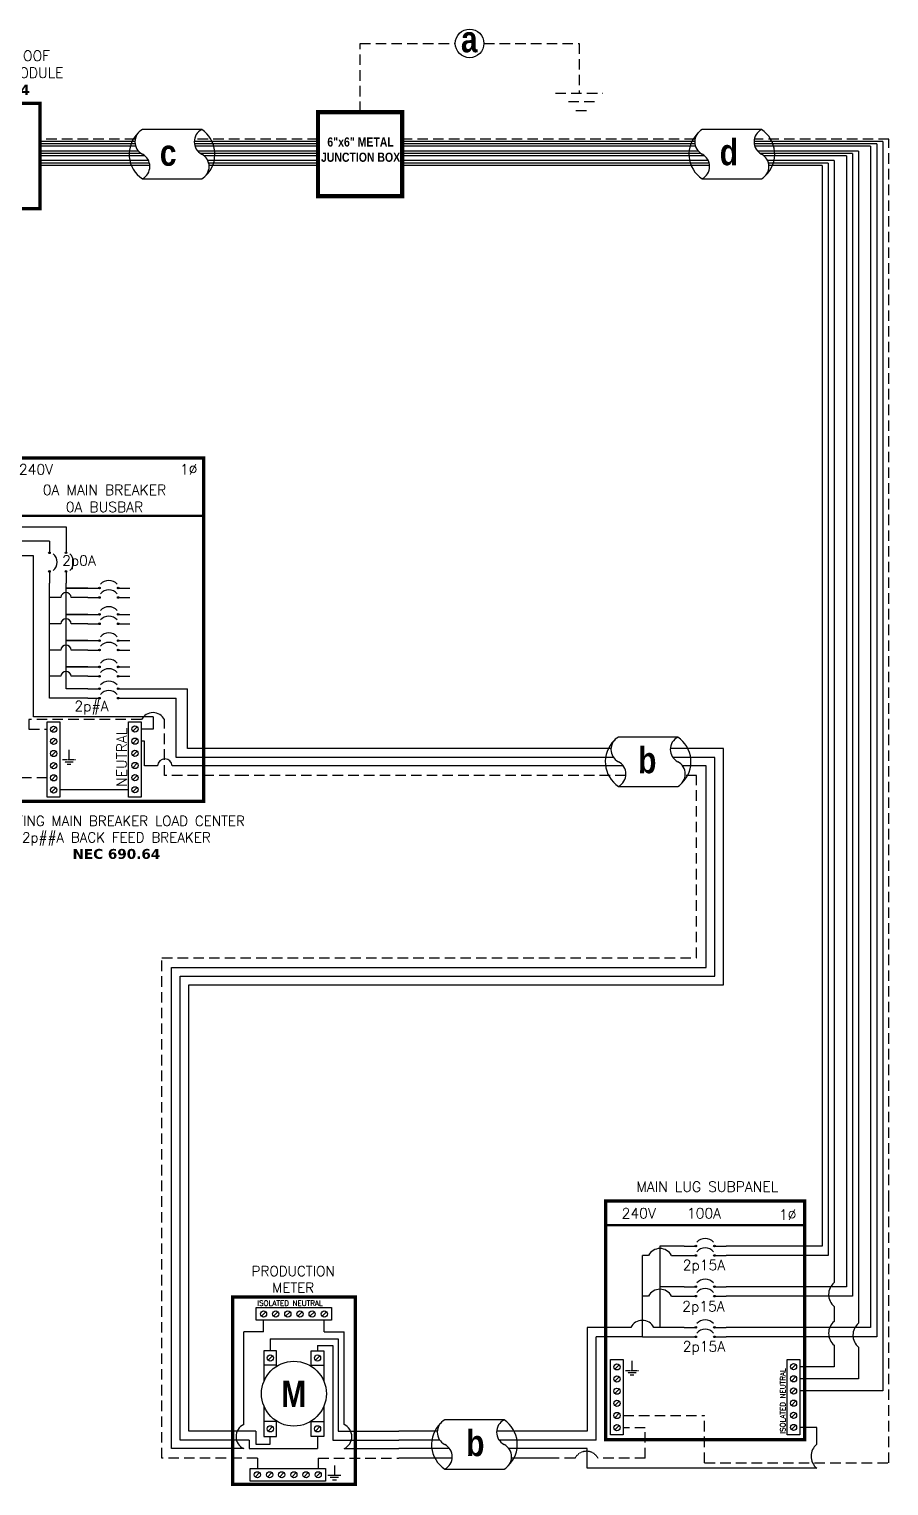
# Model space of a CAD drawing. Header units: feet. Extents: x 12814 to 13413, y 15295 to 15881.
# Drawn here: x 13105 to 13413, y 15359 to 15881 of the extents above; entities that cross this region are included whole.
import ezdxf

# ---------------------------------------------------------------- set-up
doc = ezdxf.new("R2010")
doc.units = ezdxf.units.FT
doc.header["$MEASUREMENT"] = 0
doc.linetypes.add('HIDDEN', pattern=[0.375, 0.25, -0.125])
for name, color, linetype in [('ONE LINE BLOCKS', 7, 'Continuous'), ('TABLES', 7, 'Continuous'), ('TEXT', 7, 'Continuous'), ('Z - TITLEBLOCK TXT', 7, 'Continuous')]:
    doc.layers.add(name, color=color, linetype=linetype)
doc.styles.add('ONE LINE TXT', font='techb___.ttf')
doc.styles.get("Standard").update_dxf_attribs({"font": 'simplex.shx'})

# ---------------------------------------------------------------- blocks, each defined once
blk = doc.blocks.new('*U3')
at = {"color": 7, "linetype": 'Continuous'}
for p, q in [((6.669, 2.433), (2.905, 2.433)), ((2.435, 1.711), (0, 1.711)), ((9.575, 1.711), (6.199, 1.711)), ((2.905, -0.69), (6.669, -0.69))]:
    blk.add_line(p, q, dxfattribs=at)
at = {"color": 10, "linetype": 'Continuous'}
for p, q in [((2.591, 1.149), (0, 1.149)), ((9.575, 1.149), (6.355, 1.149))]:
    blk.add_line(p, q, dxfattribs=at)
at = {"color": 253, "linetype": 'Continuous'}
for p, q in [((3.208, 0.611), (0, 0.611)), ((9.575, 0.611), (6.972, 0.611))]:
    blk.add_line(p, q, dxfattribs=at)
at = {"color": 7, "linetype": 'Continuous'}
for centre, start, end in [((3.942, 0.872), 133.97324, 236.42648), ((5.633, 0.872), 313.97324, 56.42648)]:
    blk.add_arc(centre, 1.874, start, end, dxfattribs=at)
at = {"layer": 'TEXT', "color": 92, "linetype": 'HIDDEN', "ltscale": 15}
for p, q in [((3.373, 0), (0, 0)), ((9.575, 0), (7.137, 0))]:
    blk.add_line(p, q, dxfattribs=at)
at = {"layer": 'Z - TITLEBLOCK TXT', "linetype": 'Continuous'}
for centre, start, end in [((3.315, 1.653), 117.66392, 242.33608), ((7.078, 1.653), 117.66392, 242.33608), ((2.496, 0.091), 297.66392, 62.33608), ((6.26, 0.091), 297.66392, 62.33608)]:
    blk.add_arc(centre, 0.882, start, end, dxfattribs=at)
blk = doc.blocks.new('*U7')
at = {"layer": 'ONE LINE BLOCKS', "linetype": 'Continuous'}
h = blk.add_hatch(color=1, dxfattribs=at)
h.dxf.hatch_style = 1
edge = h.paths.add_edge_path()
edge.add_arc((52.27, 75.95), 0.291, 0, 360)
h = blk.add_hatch(color=1, dxfattribs=at)
h.dxf.hatch_style = 1
edge = h.paths.add_edge_path()
edge.add_arc((58.94, 75.95), 0.291, 0, 360)
h = blk.add_hatch(color=1, dxfattribs=at)
h.dxf.hatch_style = 1
edge = h.paths.add_edge_path()
edge.add_arc((52.27, 72.57), 0.291, 0, 360)
h = blk.add_hatch(color=1, dxfattribs=at)
h.dxf.hatch_style = 1
edge = h.paths.add_edge_path()
edge.add_arc((58.94, 72.57), 0.291, 0, 360)
h = blk.add_hatch(color=1, dxfattribs=at)
h.dxf.hatch_style = 1
edge = h.paths.add_edge_path()
edge.add_arc((52.27, 61.39), 0.291, 0, 360)
h = blk.add_hatch(color=1, dxfattribs=at)
h.dxf.hatch_style = 1
edge = h.paths.add_edge_path()
edge.add_arc((52.27, 58.01), 0.291, 0, 360)
h = blk.add_hatch(color=1, dxfattribs=at)
h.dxf.hatch_style = 1
edge = h.paths.add_edge_path()
edge.add_arc((58.94, 61.39), 0.291, 0, 360)
h = blk.add_hatch(color=1, dxfattribs=at)
h.dxf.hatch_style = 1
edge = h.paths.add_edge_path()
edge.add_arc((58.94, 58.01), 0.291, 0, 360)
h = blk.add_hatch(color=1, dxfattribs=at)
h.dxf.hatch_style = 1
edge = h.paths.add_edge_path()
edge.add_arc((52.27, 46.83), 0.291, 0, 360)
h = blk.add_hatch(color=1, dxfattribs=at)
h.dxf.hatch_style = 1
edge = h.paths.add_edge_path()
edge.add_arc((58.94, 46.83), 0.291, 0, 360)
h = blk.add_hatch(color=1, dxfattribs=at)
h.dxf.hatch_style = 1
edge = h.paths.add_edge_path()
edge.add_arc((52.27, 43.45), 0.291, 0, 360)
h = blk.add_hatch(color=1, dxfattribs=at)
h.dxf.hatch_style = 1
edge = h.paths.add_edge_path()
edge.add_arc((58.94, 43.45), 0.291, 0, 360)
at = {"color": 7, "linetype": 'Continuous'}
for p, q in [((97.46, 92.13), (97.46, 75.95)), ((106.16, 92.13), (106.16, 61.39)), ((114.86, 92.13), (114.86, 46.83)), ((48.07, 75.95), (39.41, 75.95)), ((39.41, 75.95), (39.41, 61.39)), ((97.46, 75.95), (63.14, 75.95)), ((48.07, 61.39), (39.41, 61.39)), ((39.41, 61.39), (39.41, 46.83)), ((106.16, 61.39), (63.14, 61.39)), ((29, 46.83), (13.32, 46.83)), ((13.32, 46.83), (13.32, 9.66)), ((48.07, 46.83), (37.24, 46.83)), ((114.86, 46.83), (63.14, 46.83)), ((13.32, 9.66), (0, 9.66))]:
    blk.add_line(p, q, dxfattribs=at)
at = {"color": 10, "linetype": 'Continuous'}
for p, q in [((99.63, 92.13), (99.63, 72.57)), ((108.33, 92.13), (108.33, 58.01)), ((117.03, 92.13), (117.03, 43.45)), ((33.12, 58.01), (33.12, 72.57)), ((35.29, 72.57), (33.12, 72.57)), ((43.53, 72.57), (48.07, 72.57)), ((99.63, 72.57), (63.14, 72.57)), ((33.12, 43.45), (33.12, 58.01)), ((35.29, 58.01), (33.12, 58.01)), ((43.53, 58.01), (48.07, 58.01)), ((108.33, 58.01), (63.14, 58.01)), ((33.12, 43.45), (16.61, 43.45)), ((16.61, 6.49), (16.61, 43.45)), ((33.12, 43.45), (48.07, 43.45)), ((117.03, 43.45), (63.14, 43.45)), ((16.61, 6.49), (0, 6.49))]:
    blk.add_line(p, q, dxfattribs=at)
at = {"color": 253, "linetype": 'Continuous'}
for p, q in [((101.81, 92.13), (101.81, 62.88)), ((110.51, 92.13), (110.51, 48.32)), ((119.21, 92.13), (119.21, 24.07)), ((101.81, 54.32), (101.81, 48.99)), ((101.81, 40.44), (101.81, 32.77)), ((110.51, 39.76), (110.51, 28.42)), ((101.81, 32.77), (89.53, 32.77)), ((110.51, 28.42), (89.53, 28.42)), ((119.21, 24.07), (89.53, 24.07)), ((95.54, 11.02), (89.53, 11.02)), ((95.54, 5), (95.54, 11.02)), ((13.32, 3.45), (0, 3.45)), ((13.32, -3.56), (13.32, 3.45)), ((95.54, -3.56), (13.32, -3.56))]:
    blk.add_line(p, q, dxfattribs=at)
at = {"color": 10, "linetype": 'Continuous'}
for centre in [(39.41, 70.41), (39.41, 55.85)]:
    blk.add_arc(centre, 4.65, 27.6639, 152.3361, dxfattribs=at)
at = {"color": 253, "linetype": 'Continuous'}
for centre in [(105.39, 58.6), (105.39, 44.71), (114.09, 44.04), (99.12, 0.72)]:
    blk.add_arc(centre, 5.58, 129.9215, 230.0785, dxfattribs=at)
at = {"color": 7, "linetype": 'Continuous'}
blk.add_arc((33.12, 44.67), 4.65, 27.6639, 152.3361, dxfattribs=at)
at = {"layer": 'ONE LINE BLOCKS', "lineweight": 50}
blk.add_line((20.02, 83.43), (91.19, 83.43), dxfattribs=at)
at = {"layer": 'ONE LINE BLOCKS', "lineweight": 50, "const_width": 1.19}
blk.add_lwpolyline([(20.02, 6.67), (20.02, 92.13), (91.19, 92.13), (91.19, 6.67)], close=True, dxfattribs=at)
at = {"layer": 'TEXT', "color": 92, "linetype": 'HIDDEN', "ltscale": 15}
for p, q in [((121.38, -1.65), (121.38, 92.13)), ((26.29, 15.3), (55.38, 15.3)), ((34.13, 10.94), (26.29, 10.94)), ((34.13, 0), (34.13, 10.94)), ((55.38, -1.65), (55.38, 15.3)), ((9.01, 0), (0, 0)), ((34.13, 0), (17.25, 0)), ((55.38, -1.65), (121.38, -1.65))]:
    blk.add_line(p, q, dxfattribs=at)
at = {"layer": 'TEXT', "color": 92, "linetype": 'HIDDEN', "flags": 128}
for points in [[(27.06, 31.42), (31.74, 31.42)], [(29.4, 34.92), (29.4, 31.42)], [(30.93, 30.55), (27.87, 30.55)], [(30.12, 29.68), (28.68, 29.68)]]:
    blk.add_lwpolyline(points, dxfattribs=at)
at = {"layer": 'TEXT', "color": 92, "linetype": 'HIDDEN', "ltscale": 0.3}
blk.add_arc((13.13, -2.16), 4.65, 27.6639, 152.3361, dxfattribs=at)
at = {"layer": 'Z - TITLEBLOCK TXT', "color": 1, "linetype": 'Continuous'}
for p, q in [((21.75, 8.35), (21.75, 35.29)), ((21.75, 35.29), (26.29, 35.29)), ((26.29, 35.29), (26.29, 8.35)), ((84.99, 8.42), (84.99, 35.37)), ((84.99, 35.37), (89.53, 35.37)), ((89.53, 35.37), (89.53, 8.42)), ((26.29, 8.35), (21.75, 8.35)), ((89.53, 8.42), (84.99, 8.42))]:
    blk.add_line(p, q, dxfattribs=at)
at = {"layer": 'Z - TITLEBLOCK TXT', "color": 4, "linetype": 'Continuous'}
for p, q in [((24.81, 33.48), (23.24, 31.91)), ((88.04, 33.56), (86.47, 31.98)), ((24.81, 29.13), (23.24, 27.56)), ((88.04, 29.2), (86.47, 27.63)), ((24.81, 24.78), (23.24, 23.21)), ((88.04, 24.85), (86.47, 23.28)), ((24.81, 20.43), (23.24, 18.86)), ((24.81, 16.08), (23.24, 14.51)), ((88.04, 20.5), (86.47, 18.93)), ((88.04, 16.15), (86.47, 14.58)), ((24.81, 11.73), (23.24, 10.16)), ((88.04, 11.8), (86.47, 10.23))]:
    blk.add_line(p, q, dxfattribs=at)
at = {"layer": 'Z - TITLEBLOCK TXT', "color": 1, "linetype": 'Continuous', "flags": 128}
for points in [[(48.07, 75.95), (52.27, 75.95)], [(48.07, 75.95), (52.27, 75.95)], [(58.94, 75.95), (63.14, 75.95)], [(48.07, 72.57), (52.27, 72.57)], [(48.07, 72.57), (52.27, 72.57)], [(58.94, 72.57), (63.14, 72.57)], [(48.07, 61.39), (52.27, 61.39)], [(48.07, 61.39), (52.27, 61.39)], [(48.07, 58.01), (52.27, 58.01)], [(48.07, 58.01), (52.27, 58.01)], [(58.94, 61.39), (63.14, 61.39)], [(58.94, 58.01), (63.14, 58.01)], [(48.07, 46.83), (52.27, 46.83)], [(48.07, 46.83), (52.27, 46.83)], [(48.07, 43.45), (52.27, 43.45)], [(48.07, 43.45), (52.27, 43.45)], [(58.94, 46.83), (63.14, 46.83)], [(58.94, 43.45), (63.14, 43.45)]]:
    blk.add_lwpolyline(points, dxfattribs=at)
at = {"layer": 'Z - TITLEBLOCK TXT', "color": 1, "linetype": 'Continuous'}
for centre in [(52.27, 75.95), (58.94, 75.95), (52.27, 72.57), (58.94, 72.57), (52.27, 61.39), (52.27, 58.01), (58.94, 61.39), (58.94, 58.01), (52.27, 46.83), (58.94, 46.83), (52.27, 43.45), (58.94, 43.45)]:
    blk.add_circle(centre, 0.291, dxfattribs=at)
at = {"layer": 'Z - TITLEBLOCK TXT', "color": 4, "linetype": 'Continuous'}
for centre in [(24.02, 32.7), (87.26, 32.77), (24.02, 28.35), (87.26, 28.42), (24.02, 24), (87.26, 24.07), (24.02, 19.65), (24.02, 15.3), (87.26, 19.72), (87.26, 15.37), (24.02, 10.94), (87.26, 11.02)]:
    blk.add_circle(centre, 1.11, dxfattribs=at)
at = {"layer": 'Z - TITLEBLOCK TXT', "color": 1, "linetype": 'Continuous'}
for centre in [(55.6, 74.75), (55.6, 71.37), (55.6, 60.19), (55.6, 56.81), (55.6, 45.63), (55.6, 42.25)]:
    blk.add_arc(centre, 3.93, 40.3392, 139.6608, dxfattribs=at)
at = {"layer": 'TABLES', "color": 1, "linetype": 'Continuous'}
for p in [(47.57, 67.33), (47.4, 52.58), (47.57, 38.21)]:
    blk.add_text('2p15A', height=3.658, dxfattribs=at).set_placement(p)
at = {"layer": 'TABLES', "color": 4, "linetype": 'Continuous'}
blk.add_text('ISOLATED NEUTRAL', height=1.8743, rotation=90, dxfattribs=at).set_placement((84.33, 8.78))
at = {"layer": 'TEXT', "color": 1, "attachment_point": 5}
for s, width, gutter_width, insert, char_height in [('MAIN LUG SUBPANEL ', 62.3984, 7.17, (56.35, 97.2), 3.6576), ('240V', 0.1481, 0.75, (31.81, 87.69), 3.658), ('100A', 0.1481, 0.75, (55.19, 87.69), 3.658), ('1∅', 0.1481, 0.75, (85.17, 87.17), 3.658)]:
    blk.add_mtext_dynamic_manual_height_columns(s, width=width, gutter_width=gutter_width, heights=[0], dxfattribs=dict(at, insert=insert, char_height=char_height))
blk = doc.blocks.new('*U8')
at = {"layer": 'ONE LINE BLOCKS', "linetype": 'Continuous'}
h = blk.add_hatch(color=1, dxfattribs=at)
h.dxf.hatch_style = 1
edge = h.paths.add_edge_path()
edge.add_arc((-70.09, 79.71), 0.291, 0, 360)
h = blk.add_hatch(color=1, dxfattribs=at)
h.dxf.hatch_style = 1
edge = h.paths.add_edge_path()
edge.add_arc((-64.17, 79.71), 0.291, 0, 360)
h = blk.add_hatch(color=1, dxfattribs=at)
h.dxf.hatch_style = 1
edge = h.paths.add_edge_path()
edge.add_arc((-70.09, 73.04), 0.291, 0, 360)
h = blk.add_hatch(color=1, dxfattribs=at)
h.dxf.hatch_style = 1
edge = h.paths.add_edge_path()
edge.add_arc((-64.17, 73.04), 0.291, 0, 360)
h = blk.add_hatch(color=1, dxfattribs=at)
h.dxf.hatch_style = 1
edge = h.paths.add_edge_path()
edge.add_arc((-52.18, 67.09), 0.291, 0, 360)
h = blk.add_hatch(color=1, dxfattribs=at)
h.dxf.hatch_style = 1
edge = h.paths.add_edge_path()
edge.add_arc((-52.18, 63.72), 0.291, 0, 360)
h = blk.add_hatch(color=1, dxfattribs=at)
h.dxf.hatch_style = 1
edge = h.paths.add_edge_path()
edge.add_arc((-45.5, 67.09), 0.291, 0, 360)
h = blk.add_hatch(color=1, dxfattribs=at)
h.dxf.hatch_style = 1
edge = h.paths.add_edge_path()
edge.add_arc((-45.5, 63.72), 0.291, 0, 360)
h = blk.add_hatch(color=1, dxfattribs=at)
h.dxf.hatch_style = 1
edge = h.paths.add_edge_path()
edge.add_arc((-52.18, 57.69), 0.291, 0, 360)
h = blk.add_hatch(color=1, dxfattribs=at)
h.dxf.hatch_style = 1
edge = h.paths.add_edge_path()
edge.add_arc((-45.5, 57.69), 0.291, 0, 360)
h = blk.add_hatch(color=1, dxfattribs=at)
h.dxf.hatch_style = 1
edge = h.paths.add_edge_path()
edge.add_arc((-52.18, 54.31), 0.291, 0, 360)
h = blk.add_hatch(color=1, dxfattribs=at)
h.dxf.hatch_style = 1
edge = h.paths.add_edge_path()
edge.add_arc((-45.5, 54.31), 0.291, 0, 360)
h = blk.add_hatch(color=1, dxfattribs=at)
h.dxf.hatch_style = 1
edge = h.paths.add_edge_path()
edge.add_arc((-52.18, 48.29), 0.291, 0, 360)
h = blk.add_hatch(color=1, dxfattribs=at)
h.dxf.hatch_style = 1
edge = h.paths.add_edge_path()
edge.add_arc((-45.5, 48.29), 0.291, 0, 360)
h = blk.add_hatch(color=1, dxfattribs=at)
h.dxf.hatch_style = 1
edge = h.paths.add_edge_path()
edge.add_arc((-52.18, 44.91), 0.291, 0, 360)
h = blk.add_hatch(color=1, dxfattribs=at)
h.dxf.hatch_style = 1
edge = h.paths.add_edge_path()
edge.add_arc((-45.5, 44.91), 0.291, 0, 360)
h = blk.add_hatch(color=1, dxfattribs=at)
h.dxf.hatch_style = 1
edge = h.paths.add_edge_path()
edge.add_arc((-52.18, 38.89), 0.291, 0, 360)
h = blk.add_hatch(color=1, dxfattribs=at)
h.dxf.hatch_style = 1
edge = h.paths.add_edge_path()
edge.add_arc((-45.5, 38.89), 0.291, 0, 360)
h = blk.add_hatch(color=1, dxfattribs=at)
h.dxf.hatch_style = 1
edge = h.paths.add_edge_path()
edge.add_arc((-52.18, 35.51), 0.291, 0, 360)
h = blk.add_hatch(color=1, dxfattribs=at)
h.dxf.hatch_style = 1
edge = h.paths.add_edge_path()
edge.add_arc((-52.18, 31.06), 0.291, 0, 360)
h = blk.add_hatch(color=1, dxfattribs=at)
h.dxf.hatch_style = 1
edge = h.paths.add_edge_path()
edge.add_arc((-45.5, 35.51), 0.291, 0, 360)
h = blk.add_hatch(color=1, dxfattribs=at)
h.dxf.hatch_style = 1
edge = h.paths.add_edge_path()
edge.add_arc((-45.5, 31.06), 0.291, 0, 360)
h = blk.add_hatch(color=1, dxfattribs=at)
h.dxf.hatch_style = 1
edge = h.paths.add_edge_path()
edge.add_arc((-52.18, 27.68), 0.291, 0, 360)
h = blk.add_hatch(color=1, dxfattribs=at)
h.dxf.hatch_style = 1
edge = h.paths.add_edge_path()
edge.add_arc((-45.5, 27.68), 0.291, 0, 360)
at = {"color": 10, "linetype": 'Continuous'}
for p, q in [((-24.71, 6.49), (-24.71, 27.68)), ((-20.67, 27.68), (-20.67, 27.68)), ((-20.67, 27.68), (-20.67, 27.68)), ((0, 6.49), (-24.71, 6.49))]:
    blk.add_line(p, q, dxfattribs=at)
at = {"color": 7, "linetype": 'Continuous'}
for p, q in [((-20.69, 9.66), (-20.69, 31.06)), ((0, 9.66), (-20.69, 9.66))]:
    blk.add_line(p, q, dxfattribs=at)
at = {"color": 253, "linetype": 'Continuous'}
for p, q in [((-36.04, 12.29), (-37.2, 12.29)), ((-36.04, 3.45), (-36.04, 12.29)), ((-31.39, 3.45), (-36.04, 3.45)), ((0, 3.45), (-26.11, 3.45))]:
    blk.add_line(p, q, dxfattribs=at)
at = {"color": 7, "linetype": 'Continuous'}
blk.add_circle((-110.4, -15.26), 5.11, dxfattribs=at)
at = {"color": 253, "linetype": 'Continuous'}
blk.add_arc((-28.75, 3.3), 2.64, 3.2819, 176.7181, dxfattribs=at)
at = {"layer": 'ONE LINE BLOCKS', "lineweight": 50}
for p, q in [((-108.51, 134.89), (-108.51, 151.79)), ((-108.51, 151.79), (-89.65, 151.79)), ((-89.65, 151.79), (-89.65, 134.89)), ((-89.65, 134.89), (-108.51, 134.89)), ((-84.43, 92.98), (-14.91, 92.98))]:
    blk.add_line(p, q, dxfattribs=at)
at = {"layer": 'ONE LINE BLOCKS', "lineweight": 50, "const_width": 1.19}
for points in [[(-108.51, 134.89), (-108.51, 151.79), (-89.65, 151.79), (-89.65, 134.89)], [(-84.43, -9.3), (-84.43, 113.61), (-14.91, 113.61), (-14.91, -9.3)]]:
    blk.add_lwpolyline(points, close=True, dxfattribs=at)
at = {"layer": 'TEXT', "color": 92, "linetype": 'HIDDEN', "ltscale": 15}
for p, q in [((-77.46, 20.02), (-77.46, 16.57)), ((-37.13, 20.02), (-77.46, 20.02)), ((-77.46, 16.57), (-70.87, 16.57)), ((-28.89, 0), (-28.89, 20.02)), ((0, 0), (-28.89, 0)), ((-70.87, -0.83), (-110.4, -0.83)), ((-110.4, -0.83), (-110.4, -10.15)), ((-110.4, -20.38), (-110.4, -32.73))]:
    blk.add_line(p, q, dxfattribs=at)
at = {"layer": 'TEXT', "color": 92, "linetype": 'Continuous', "ltscale": 15}
blk.add_line((-41.74, -5.18), (-66.33, -5.18), dxfattribs=at)
at = {"layer": 'TEXT', "color": 92, "linetype": 'HIDDEN', "flags": 128}
for points in [[(-65.45, 5.69), (-60.77, 5.69)], [(-63.1, 9.2), (-63.11, 5.69)], [(-61.58, 4.83), (-64.64, 4.83)], [(-62.39, 3.96), (-63.82, 3.96)]]:
    blk.add_lwpolyline(points, dxfattribs=at)
at = {"layer": 'TEXT', "color": 92, "linetype": 'Continuous', "ltscale": 4, "flags": 128}
for points in [[(-118.88, -32.73), (-101.92, -32.73)], [(-104.86, -35.88), (-115.94, -35.88)], [(-107.8, -39.02), (-113, -39.02)]]:
    blk.add_lwpolyline(points, dxfattribs=at)
at = {"layer": 'TEXT', "linetype": 'Continuous'}
blk.add_circle((-99.08, 143.34), 7.15, dxfattribs=at)
at = {"layer": 'TEXT', "color": 92, "linetype": 'Continuous', "ltscale": 0.3}
blk.add_arc((-33.01, 17.86), 4.65, 27.6639, 152.3361, dxfattribs=at)
at = {"layer": 'Z - TITLEBLOCK TXT', "color": 253, "linetype": 'Continuous'}
for p, q in [((-104.8, 78.58), (-104.8, 134.89)), ((-75.86, 78.58), (-104.8, 78.58)), ((-75.86, 20.99), (-75.86, 78.58)), ((-32.91, 20.99), (-75.86, 20.99)), ((-32.91, 20.99), (-32.91, 16.64)), ((-32.91, 16.64), (-37.2, 16.64))]:
    blk.add_line(p, q, dxfattribs=at)
at = {"layer": 'Z - TITLEBLOCK TXT', "color": 10, "linetype": 'Continuous'}
for p, q in [((-99.08, 83.91), (-99.08, 134.89)), ((-70.09, 83.91), (-99.08, 83.91)), ((-70.09, 27.68), (-70.09, 68.84)), ((-66.04, 63.72), (-70.09, 63.72)), ((-56.38, 63.72), (-62.3, 63.72)), ((-66.04, 54.31), (-70.09, 54.31)), ((-56.38, 54.31), (-62.3, 54.31)), ((-66.04, 44.91), (-70.09, 44.91)), ((-56.38, 44.91), (-62.3, 44.91)), ((-66.04, 35.51), (-70.09, 35.51)), ((-56.38, 35.51), (-62.3, 35.51)), ((-56.38, 27.68), (-70.09, 27.68)), ((-41.31, 27.68), (-24.71, 27.68))]:
    blk.add_line(p, q, dxfattribs=at)
at = {"layer": 'Z - TITLEBLOCK TXT', "color": 7, "linetype": 'Continuous'}
for p, q in [((-93.24, 89.01), (-93.24, 134.89)), ((-93.24, 89.01), (-64.17, 89.01)), ((-64.17, 89.01), (-64.17, 83.91)), ((-64.17, 67.09), (-64.17, 68.84)), ((-64.17, 57.69), (-64.17, 67.09)), ((-64.17, 67.09), (-56.38, 67.09)), ((-56.38, 67.09), (-64.17, 67.09)), ((-64.17, 48.29), (-64.17, 57.69)), ((-64.17, 57.69), (-56.38, 57.69)), ((-56.38, 57.69), (-64.17, 57.69)), ((-64.17, 38.89), (-64.17, 48.29)), ((-64.17, 48.29), (-56.38, 48.29)), ((-56.38, 48.29), (-64.17, 48.29)), ((-64.17, 31.06), (-64.17, 38.89)), ((-64.17, 38.89), (-56.38, 38.89)), ((-56.38, 38.89), (-64.17, 38.89)), ((-56.38, 31.06), (-64.17, 31.06)), ((-41.31, 31.06), (-20.69, 31.06))]:
    blk.add_line(p, q, dxfattribs=at)
at = {"layer": 'Z - TITLEBLOCK TXT', "color": 1, "linetype": 'Continuous'}
for p, q in [((-70.87, -7.78), (-70.87, 19.17)), ((-70.87, 19.17), (-66.33, 19.17)), ((-66.33, 19.17), (-66.33, -7.78)), ((-41.74, -7.71), (-41.74, 19.24)), ((-41.74, 19.24), (-37.2, 19.24)), ((-37.2, 19.24), (-37.2, -7.71)), ((-66.33, -7.78), (-70.87, -7.78)), ((-37.2, -7.71), (-41.74, -7.71))]:
    blk.add_line(p, q, dxfattribs=at)
at = {"layer": 'Z - TITLEBLOCK TXT', "color": 4, "linetype": 'Continuous'}
for p, q in [((-67.81, 17.35), (-69.38, 15.78)), ((-38.69, 17.43), (-40.26, 15.85)), ((-67.81, 13), (-69.38, 11.43)), ((-38.69, 13.08), (-40.26, 11.5)), ((-67.81, 8.65), (-69.38, 7.08)), ((-38.69, 8.73), (-40.26, 7.15)), ((-67.81, 4.3), (-69.38, 2.73)), ((-38.69, 4.38), (-40.26, 2.8)), ((-38.69, 0.03), (-40.26, -1.55)), ((-67.81, -0.05), (-69.38, -1.62)), ((-67.81, -4.4), (-69.38, -5.97)), ((-38.69, -4.33), (-40.26, -5.9))]:
    blk.add_line(p, q, dxfattribs=at)
at = {"layer": 'Z - TITLEBLOCK TXT', "color": 1, "linetype": 'Continuous', "flags": 128}
for points in [[(-70.09, 83.91), (-70.09, 79.71)], [(-70.09, 83.91), (-70.09, 79.71)], [(-64.17, 83.91), (-64.17, 79.71)], [(-64.17, 83.91), (-64.17, 79.71)], [(-70.09, 73.04), (-70.09, 68.84)], [(-64.17, 73.04), (-64.17, 68.84)], [(-56.38, 67.09), (-52.18, 67.09)], [(-56.38, 67.09), (-52.18, 67.09)], [(-56.38, 63.72), (-52.18, 63.72)], [(-56.38, 63.72), (-52.18, 63.72)], [(-45.5, 67.09), (-41.31, 67.09)], [(-45.5, 63.72), (-41.31, 63.72)], [(-56.38, 57.69), (-52.18, 57.69)], [(-56.38, 57.69), (-52.18, 57.69)], [(-45.5, 57.69), (-41.31, 57.69)], [(-56.38, 54.31), (-52.18, 54.31)], [(-56.38, 54.31), (-52.18, 54.31)], [(-45.5, 54.31), (-41.31, 54.31)], [(-56.38, 48.29), (-52.18, 48.29)], [(-56.38, 48.29), (-52.18, 48.29)], [(-45.5, 48.29), (-41.31, 48.29)], [(-56.38, 44.91), (-52.18, 44.91)], [(-56.38, 44.91), (-52.18, 44.91)], [(-45.5, 44.91), (-41.31, 44.91)], [(-56.38, 38.89), (-52.18, 38.89)], [(-56.38, 38.89), (-52.18, 38.89)], [(-45.5, 38.89), (-41.31, 38.89)], [(-56.38, 35.51), (-52.18, 35.51)], [(-56.38, 35.51), (-52.18, 35.51)], [(-45.5, 35.51), (-41.31, 35.51)], [(-56.38, 31.06), (-52.18, 31.06)], [(-56.38, 31.06), (-52.18, 31.06)], [(-56.38, 27.68), (-52.18, 27.68)], [(-56.38, 27.68), (-52.18, 27.68)], [(-45.5, 31.06), (-41.31, 31.06)], [(-45.5, 27.68), (-41.31, 27.68)]]:
    blk.add_lwpolyline(points, dxfattribs=at)
at = {"layer": 'Z - TITLEBLOCK TXT', "color": 1, "linetype": 'Continuous'}
for centre in [(-70.09, 79.71), (-64.17, 79.71), (-70.09, 73.04), (-64.17, 73.04), (-52.18, 67.09), (-52.18, 63.72), (-45.5, 67.09), (-45.5, 63.72), (-52.18, 57.69), (-45.5, 57.69), (-52.18, 54.31), (-45.5, 54.31), (-52.18, 48.29), (-45.5, 48.29), (-52.18, 44.91), (-45.5, 44.91), (-52.18, 38.89), (-45.5, 38.89), (-52.18, 35.51), (-52.18, 31.06), (-45.5, 35.51), (-45.5, 31.06), (-52.18, 27.68), (-45.5, 27.68)]:
    blk.add_circle(centre, 0.291, dxfattribs=at)
at = {"layer": 'Z - TITLEBLOCK TXT', "color": 4, "linetype": 'Continuous'}
for centre in [(-68.6, 16.57), (-39.47, 16.64), (-68.6, 12.22), (-39.47, 12.29), (-68.6, 7.87), (-39.47, 7.94), (-68.6, 3.52), (-68.6, -0.83), (-39.47, 3.59), (-39.47, -0.76), (-68.6, -5.18), (-39.47, -5.11)]:
    blk.add_circle(centre, 1.11, dxfattribs=at)
at = {"layer": 'Z - TITLEBLOCK TXT', "color": 1, "linetype": 'Continuous'}
for centre, start, end in [((-71.28, 76.38), 310.3392, 49.6608), ((-65.36, 76.38), 310.3392, 49.6608), ((-48.84, 65.9), 40.3392, 139.6608), ((-48.84, 62.52), 40.3392, 139.6608), ((-48.84, 56.5), 40.3392, 139.6608), ((-48.84, 53.12), 40.3392, 139.6608), ((-48.84, 47.1), 40.3392, 139.6608), ((-48.84, 43.72), 40.3392, 139.6608), ((-48.84, 37.69), 40.3392, 139.6608), ((-48.84, 34.31), 40.3392, 139.6608), ((-48.84, 29.86), 40.3392, 139.6608), ((-48.84, 26.48), 40.3392, 139.6608)]:
    blk.add_arc(centre, 3.93, start, end, dxfattribs=at)
at = {"layer": 'Z - TITLEBLOCK TXT', "color": 10, "linetype": 'Continuous'}
for centre in [(-64.17, 63.61), (-64.17, 54.21), (-64.17, 44.8), (-64.17, 35.4)]:
    blk.add_arc(centre, 1.87, 3.2937, 176.7063, dxfattribs=at)
at = {"layer": 'TABLES', "color": 1, "linetype": 'Continuous'}
blk.add_text('NEUTRAL', height=3.658, rotation=90, dxfattribs=at).set_placement((-42.4, -4.09))
at = {"layer": 'TEXT', "color": 1}
for s, p in [('EXISTING', (-134.76, 151.1)), ('120/240V', (-136.78, 144.52)), ('UTILITY', (-132.82, 138.61)), ('METER', (-131.72, 132.71))]:
    blk.add_text(s, height=3.543, dxfattribs=at).set_placement(p)
at = {"layer": 'TEXT', "color": 1, "attachment_point": 5}
for s, width, gutter_width, heights, insert, char_height in [('240V', 0.1481, 0.75, [0], (-74.92, 109.56), 3.658), ('1∅', 0.1481, 0.75, [0], (-20.22, 109.56), 3.658), ('0A MAIN BREAKER\\P0A BUSBAR', 94.6859, 0.75, [0], (-50.38, 99.17), 3.6576), ('2p0A', 0.1481, 0.75, [0], (-59.53, 76.34), 3.658), ('2p#A', 0.1481, 0.75, [0], (-55.05, 24.24), 3.658), ('EXISTING MAIN BREAKER LOAD CENTER\\P2p##A BACK FEED BREAKER\\P{\\fVerdana|b1|i0|c0|p34;NEC 690.64}', 140.5774, 97.94, [58.72], (-46.13, -22.19), 3.5433)]:
    blk.add_mtext_dynamic_manual_height_columns(s, width=width, gutter_width=gutter_width, heights=heights, dxfattribs=dict(at, insert=insert, char_height=char_height))
at = {"layer": 'Z - TITLEBLOCK TXT', "color": 253, "linetype": 'Continuous', "style": 'ONE LINE TXT'}
blk.add_text('M', height=9.38, dxfattribs=at).set_placement((-103.64, 138.62))
at = {"layer": 'Z - TITLEBLOCK TXT', "color": 1, "linetype": 'Continuous', "insert": (-113.36, -9.32), "char_height": 9.3833, "attachment_point": 1, "style": 'ONE LINE TXT'}
blk.add_mtext_dynamic_manual_height_columns('{\\W1;\\C256;a}', width=0.1385, gutter_width=2.13, heights=[0], dxfattribs=at)

msp = doc.modelspace()

# ---------------------------------------------------------------- linework, layer by layer
at = {"color": 7, "linetype": 'Continuous'}
for p, q in [((13166.82, 15844.74), (13145.58, 15844.74)), ((13367.26, 15844.74), (13346.02, 15844.74)), ((13406.35, 15838.76), (13406.35, 15461.27)), ((13388.95, 15831.88), (13388.95, 15461.27)), ((13397.65, 15835.32), (13397.65, 15461.27)), ((13145.58, 15827.11), (13166.82, 15827.11)), ((13346.02, 15827.11), (13367.26, 15827.11)), ((13337.29, 15627.26), (13316.04, 15627.26)), ((13313.39, 15623.18), (13182.41, 15623.18)), ((13353.69, 15623.18), (13334.63, 15623.18)), ((13353.69, 15538.57), (13353.69, 15623.18)), ((13316.04, 15609.63), (13337.29, 15609.63)), ((13162.25, 15538.57), (13353.69, 15538.57)), ((13162.25, 15378.8), (13162.25, 15538.57)), ((13191.39, 15411.83), (13191.39, 15407.63)), ((13191.39, 15411.83), (13215.72, 15411.83)), ((13215.72, 15411.83), (13215.72, 15378.8)), ((13186.21, 15378.8), (13162.25, 15378.8)), ((13186.21, 15378.8), (13186.21, 15374.21)), ((13215.72, 15378.8), (13237.45, 15378.8)), ((13186.21, 15374.21), (13191.39, 15374.21)), ((13191.39, 15374.21), (13191.39, 15376.87))]:
    msp.add_line(p, q, dxfattribs=at)
at = {"color": 253, "linetype": 'Continuous'}
for p, q in [((13142.91, 15840.48), (13108.88, 15840.48)), ((13144.15, 15837.04), (13108.88, 15837.04)), ((13208.47, 15840.48), (13164.16, 15840.48)), ((13208.47, 15837.04), (13165.4, 15837.04)), ((13343.35, 15840.48), (13238.57, 15840.48)), ((13344.59, 15837.04), (13238.57, 15837.04)), ((13410.7, 15840.48), (13364.6, 15840.48)), ((13402, 15837.04), (13365.84, 15837.04)), ((13402, 15837.04), (13402, 15461.27)), ((13410.7, 15840.48), (13410.7, 15461.27)), ((13147.79, 15833.6), (13108.88, 15833.6)), ((13208.47, 15833.6), (13169.03, 15833.6)), ((13348.22, 15833.6), (13238.57, 15833.6)), ((13393.3, 15833.6), (13369.47, 15833.6)), ((13393.3, 15833.6), (13393.3, 15461.27)), ((13317.75, 15616.97), (13182.41, 15616.97)), ((13347.47, 15616.97), (13339, 15616.97)), ((13347.47, 15544.79), (13347.47, 15616.97)), ((13156.03, 15544.79), (13347.47, 15544.79)), ((13156.03, 15372.59), (13156.03, 15544.79)), ((13188.97, 15414.43), (13181.91, 15414.43)), ((13181.91, 15381.2), (13181.91, 15414.43)), ((13188.97, 15414.43), (13188.97, 15418.52)), ((13210.72, 15414.43), (13210.72, 15418.52)), ((13210.72, 15414.43), (13217.79, 15414.43)), ((13217.79, 15381.2), (13217.79, 15414.43)), ((13181.91, 15372.59), (13156.03, 15372.59)), ((13217.79, 15372.59), (13237.45, 15372.59))]:
    msp.add_line(p, q, dxfattribs=at)
at = {"color": 10, "linetype": 'Continuous'}
for p, q in [((13142.96, 15839.62), (13108.88, 15839.62)), ((13145.14, 15836.18), (13108.88, 15836.18)), ((13208.47, 15839.62), (13164.21, 15839.62)), ((13208.47, 15836.18), (13166.38, 15836.18)), ((13343.4, 15839.62), (13238.57, 15839.62)), ((13345.58, 15836.18), (13238.57, 15836.18)), ((13408.53, 15839.62), (13364.64, 15839.62)), ((13399.83, 15836.18), (13366.82, 15836.18)), ((13399.83, 15836.18), (13399.83, 15461.27)), ((13408.53, 15839.62), (13408.53, 15461.27)), ((13148.09, 15832.74), (13108.88, 15832.74)), ((13208.47, 15832.74), (13169.33, 15832.74)), ((13348.53, 15832.74), (13238.57, 15832.74)), ((13391.13, 15832.74), (13369.77, 15832.74)), ((13391.13, 15832.74), (13391.13, 15461.27)), ((13314.27, 15620.01), (13182.41, 15620.01)), ((13350.51, 15620.01), (13335.51, 15620.01)), ((13350.51, 15541.75), (13350.51, 15620.01)), ((13159.07, 15541.75), (13350.51, 15541.75)), ((13159.07, 15375.63), (13159.07, 15541.75)), ((13208.3, 15409.45), (13208.3, 15407.63)), ((13208.3, 15409.45), (13213.74, 15409.45)), ((13213.74, 15409.45), (13213.74, 15375.63)), ((13183.88, 15375.63), (13159.07, 15375.63)), ((13183.88, 15375.63), (13183.88, 15372.59)), ((13183.88, 15372.59), (13208.3, 15372.59)), ((13208.3, 15376.87), (13208.3, 15372.59)), ((13213.74, 15375.63), (13237.45, 15375.63))]:
    msp.add_line(p, q, dxfattribs=at)
at = {"linetype": 'Continuous'}
for p, q in [((13143.16, 15838.76), (13108.88, 15838.76)), ((13208.47, 15838.76), (13164.41, 15838.76)), ((13343.6, 15838.76), (13238.57, 15838.76)), ((13406.35, 15838.76), (13364.85, 15838.76)), ((13146.47, 15835.32), (13108.88, 15835.32)), ((13148.23, 15831.88), (13108.88, 15831.88)), ((13208.47, 15835.32), (13167.72, 15835.32)), ((13208.47, 15831.88), (13169.47, 15831.88)), ((13346.91, 15835.32), (13238.57, 15835.32)), ((13348.67, 15831.88), (13238.57, 15831.88)), ((13397.65, 15835.32), (13368.16, 15835.32)), ((13388.95, 15831.88), (13369.91, 15831.88))]:
    msp.add_line(p, q, dxfattribs=at)
at = {"color": 1, "linetype": 'Continuous'}
for p, q in [((13193.66, 15402.44), (13189.12, 15402.44)), ((13206.04, 15402.44), (13210.57, 15402.44)), ((13193.66, 15382.27), (13189.12, 15382.27)), ((13206.04, 15382.27), (13210.57, 15382.27))]:
    msp.add_line(p, q, dxfattribs=at)
at = {"color": 7, "linetype": 'Continuous'}
msp.add_circle((13262.75, 15875.57), 5.11, dxfattribs=at)
for centre, start, end in [((13151.43, 15835.92), 133.9732, 236.4265), ((13160.97, 15835.92), 313.9732, 56.4265), ((13351.87, 15835.92), 133.9732, 236.4265), ((13361.41, 15835.92), 313.9732, 56.4265), ((13331.44, 15618.44), 313.9732, 56.4265), ((13321.89, 15618.44), 133.9732, 236.4265)]:
    msp.add_arc(centre, 10.58, start, end, dxfattribs=at)
at = {"color": 253, "linetype": 'Continuous'}
for centre, start, end in [((13183.83, 15376.89), 113.9997, 246.0003), ((13215.87, 15376.89), 293.9997, 66.0003)]:
    msp.add_arc(centre, 4.71, start, end, dxfattribs=at)
at = {"layer": 'ONE LINE BLOCKS', "lineweight": 50}
for points, const_width in [([(13108.88, 15816.38), (13071.1, 15816.38), (13071.1, 15854.16), (13108.88, 15854.16)], 1.19), ([(13238.57, 15820.87), (13208.47, 15820.87), (13208.47, 15850.97), (13238.57, 15850.97)], 1.53), ([(13177.89, 15359.84), (13177.89, 15426.81), (13221.81, 15426.81), (13221.81, 15359.84)], 1.19)]:
    msp.add_lwpolyline(points, close=True, dxfattribs=dict(at, const_width=const_width))
at = {"layer": 'TEXT', "color": 92, "linetype": 'HIDDEN', "ltscale": 15}
for p, q in [((13223.52, 15850.97), (13223.52, 15875.57)), ((13223.52, 15875.57), (13257.63, 15875.57)), ((13267.86, 15875.57), (13301.97, 15875.57)), ((13301.97, 15875.57), (13301.97, 15857.78)), ((13143.02, 15841.34), (13108.88, 15841.34)), ((13208.47, 15841.34), (13164.26, 15841.34)), ((13343.45, 15841.34), (13238.57, 15841.34)), ((13412.88, 15841.34), (13364.7, 15841.34)), ((13412.88, 15461.27), (13412.88, 15841.34)), ((13318.68, 15613.52), (13182.41, 15613.52)), ((13344.03, 15613.52), (13339.93, 15613.52)), ((13344.03, 15548.23), (13344.03, 15613.52)), ((13152.59, 15548.23), (13344.03, 15548.23)), ((13152.59, 15369.14), (13152.59, 15548.23)), ((13186.78, 15369.14), (13152.59, 15369.14)), ((13186.78, 15369.14), (13186.78, 15365.48)), ((13208.54, 15369.14), (13208.54, 15365.48)), ((13208.54, 15369.14), (13237.45, 15369.14))]:
    msp.add_line(p, q, dxfattribs=at)
at = {"layer": 'TEXT', "color": 92, "linetype": 'HIDDEN', "ltscale": 15, "flags": 128}
for points in [[(13293.49, 15857.78), (13310.45, 15857.78)], [(13307.51, 15854.64), (13296.43, 15854.64)], [(13304.57, 15851.49), (13299.37, 15851.49)]]:
    msp.add_lwpolyline(points, dxfattribs=at)
at = {"layer": 'TEXT', "color": 92, "linetype": 'Continuous', "flags": 128}
for points in [[(13214.33, 15366.56), (13214.33, 15363.06)], [(13211.99, 15363.06), (13216.67, 15363.06)], [(13215.86, 15362.19), (13212.8, 15362.19)], [(13215.05, 15361.32), (13213.61, 15361.32)]]:
    msp.add_lwpolyline(points, dxfattribs=at)
at = {"layer": 'TEXT', "linetype": 'Continuous'}
msp.add_circle((13199.85, 15392.25), 11.62, dxfattribs=at)
at = {"layer": 'Z - TITLEBLOCK TXT', "color": 1, "linetype": 'Continuous'}
for p, q in [((13186.38, 15418.52), (13186.38, 15423.06)), ((13186.38, 15423.06), (13213.32, 15423.06)), ((13213.32, 15423.06), (13213.32, 15418.52)), ((13213.32, 15418.52), (13186.38, 15418.52)), ((13189.12, 15407.63), (13189.12, 15396.73)), ((13193.66, 15407.63), (13189.12, 15407.63)), ((13193.66, 15402.09), (13193.66, 15407.63)), ((13206.04, 15402.09), (13206.04, 15407.63)), ((13206.04, 15407.63), (13210.57, 15407.63)), ((13210.57, 15407.63), (13210.57, 15396.73)), ((13189.12, 15387.77), (13189.12, 15376.87)), ((13210.57, 15387.77), (13210.57, 15376.87)), ((13193.66, 15376.87), (13193.66, 15382.41)), ((13206.04, 15376.87), (13206.04, 15382.41)), ((13189.12, 15376.87), (13193.66, 15376.87)), ((13210.57, 15376.87), (13206.04, 15376.87)), ((13184.19, 15360.94), (13184.19, 15365.48)), ((13184.19, 15365.48), (13211.13, 15365.48)), ((13211.13, 15365.48), (13211.13, 15360.94)), ((13211.13, 15360.94), (13184.19, 15360.94))]:
    msp.add_line(p, q, dxfattribs=at)
at = {"layer": 'Z - TITLEBLOCK TXT', "color": 4, "linetype": 'Continuous'}
for p, q in [((13189.76, 15421.57), (13188.19, 15420)), ((13194.11, 15421.57), (13192.54, 15420)), ((13198.46, 15421.57), (13196.89, 15420)), ((13202.81, 15421.57), (13201.24, 15420)), ((13207.16, 15421.57), (13205.59, 15420)), ((13211.51, 15421.57), (13209.94, 15420)), ((13192.18, 15405.82), (13190.6, 15404.25)), ((13209.09, 15405.82), (13207.52, 15404.25)), ((13192.18, 15380.46), (13190.6, 15378.89)), ((13209.09, 15380.46), (13207.52, 15378.89)), ((13187.57, 15363.99), (13186, 15362.42)), ((13191.92, 15363.99), (13190.35, 15362.42)), ((13196.27, 15363.99), (13194.7, 15362.42)), ((13200.62, 15363.99), (13199.05, 15362.42)), ((13204.97, 15363.99), (13203.4, 15362.42)), ((13209.32, 15363.99), (13207.75, 15362.42))]:
    msp.add_line(p, q, dxfattribs=at)
for centre in [(13188.97, 15420.79), (13193.32, 15420.79), (13197.67, 15420.79), (13202.02, 15420.79), (13206.37, 15420.79), (13210.72, 15420.79), (13191.39, 15405.04), (13208.3, 15405.04), (13191.39, 15379.67), (13208.3, 15379.67), (13186.78, 15363.21), (13191.13, 15363.21), (13195.48, 15363.21), (13199.83, 15363.21), (13204.18, 15363.21), (13208.54, 15363.21)]:
    msp.add_circle(centre, 1.11, dxfattribs=at)
at = {"layer": 'Z - TITLEBLOCK TXT', "linetype": 'Continuous'}
for centre, start, end in [((13147.89, 15840.33), 117.6639, 242.3361), ((13169.13, 15840.33), 117.6639, 242.3361), ((13348.33, 15840.33), 117.6639, 242.3361), ((13369.57, 15840.33), 117.6639, 242.3361), ((13143.27, 15831.52), 297.6639, 62.3361), ((13164.51, 15831.52), 297.6639, 62.3361), ((13343.71, 15831.52), 297.6639, 62.3361), ((13364.95, 15831.52), 297.6639, 62.3361), ((13318.35, 15622.85), 117.6639, 242.3361), ((13339.6, 15622.85), 117.6639, 242.3361), ((13313.73, 15614.04), 297.6639, 62.3361), ((13334.98, 15614.04), 297.6639, 62.3361)]:
    msp.add_arc(centre, 4.98, start, end, dxfattribs=at)

# ---------------------------------------------------------------- block references
at = {"color": 7}
msp.add_blockref('*U8', (13182.41, 15613.52), dxfattribs=at)
msp.add_blockref('*U7', (13291.49, 15369.14))
at = {"color": 155, "true_color": 0x647190, "xscale": 5.644441731736358, "yscale": 5.644441731736358, "zscale": 5.644441731736358}
msp.add_blockref('*U3', (13237.45, 15369.14), dxfattribs=at)

# ---------------------------------------------------------------- texts
at = {"layer": 'ONE LINE BLOCKS', "color": 1, "linetype": 'Continuous', "insert": (13223.71, 15841.93), "char_height": 3.2756, "width": 28.3929, "attachment_point": 2, "style": 'ONE LINE TXT'}
msp.add_mtext('6"x6" METAL JUNCTION BOX  ', dxfattribs=at)
at = {"layer": 'TABLES', "color": 1, "linetype": 'Continuous'}
msp.add_text('ISOLATED NEUTRAL', height=1.8743, dxfattribs=at).set_placement((13186.74, 15423.71))
at = {"layer": 'TEXT', "color": 1, "attachment_point": 5}
for s, width, insert, char_height in [(' \\PMOUNTED TO ROOF \\PUNDER SOLAR MODULE\\P{\\fVerdana|b1|i0|c0|p34;NEC 690.34}', 72.4158, (13089.11, 15868.08), 3.6576), ('PRODUCTION METER', 1.3203, (13199.57, 15433.16), 3.5433)]:
    msp.add_mtext_dynamic_manual_height_columns(s, width=width, gutter_width=7.17, heights=[0], dxfattribs=dict(at, insert=insert, char_height=char_height))
at = {"layer": 'Z - TITLEBLOCK TXT', "color": 253, "linetype": 'Continuous', "style": 'ONE LINE TXT'}
msp.add_text('M', height=9.38, dxfattribs=at).set_placement((13195.29, 15387.54))
at = {"layer": 'Z - TITLEBLOCK TXT', "color": 1, "linetype": 'Continuous', "char_height": 9.3833, "attachment_point": 1, "style": 'ONE LINE TXT'}
for s, insert in [('{\\W1;\\C256;a}', (13259.65, 15881.76)), ('{\\W1;\\C256;d}', (13352.31, 15841.35)), ('{\\W1;\\C256;c}', (13151.83, 15841.15)), ('{\\W1;\\C256;b}', (13323.08, 15623.72)), ('{\\W1;\\C256;b}', (13261.51, 15379.27))]:
    msp.add_mtext_dynamic_manual_height_columns(s, width=0.1385, gutter_width=2.13, heights=[0], dxfattribs=dict(at, insert=insert))

doc.saveas('drawing.dxf')
